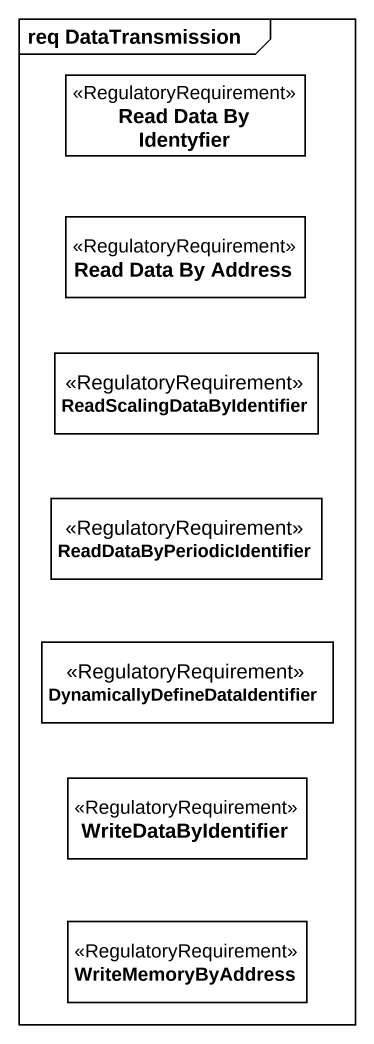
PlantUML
@startuml
mainframe req DataTransmission
hide circle
hide empty members
class "Read Data By Identyfier" as Read_Data_By_Identyfier <<RegulatoryRequirement>>
class "Read Data By Address" as Read_Data_By_Address <<RegulatoryRequirement>>
class ReadScalingDataByIdentifier <<RegulatoryRequirement>>
class ReadDataByPeriodicIdentifier <<RegulatoryRequirement>>
class "DynamicallyDefineDataIdentifier" as DynamicallyDefineDataIdentif <<RegulatoryRequirement>>
class WriteDataByIdentifier <<RegulatoryRequirement>>
class WriteMemoryByAddress <<RegulatoryRequirement>>
@enduml
